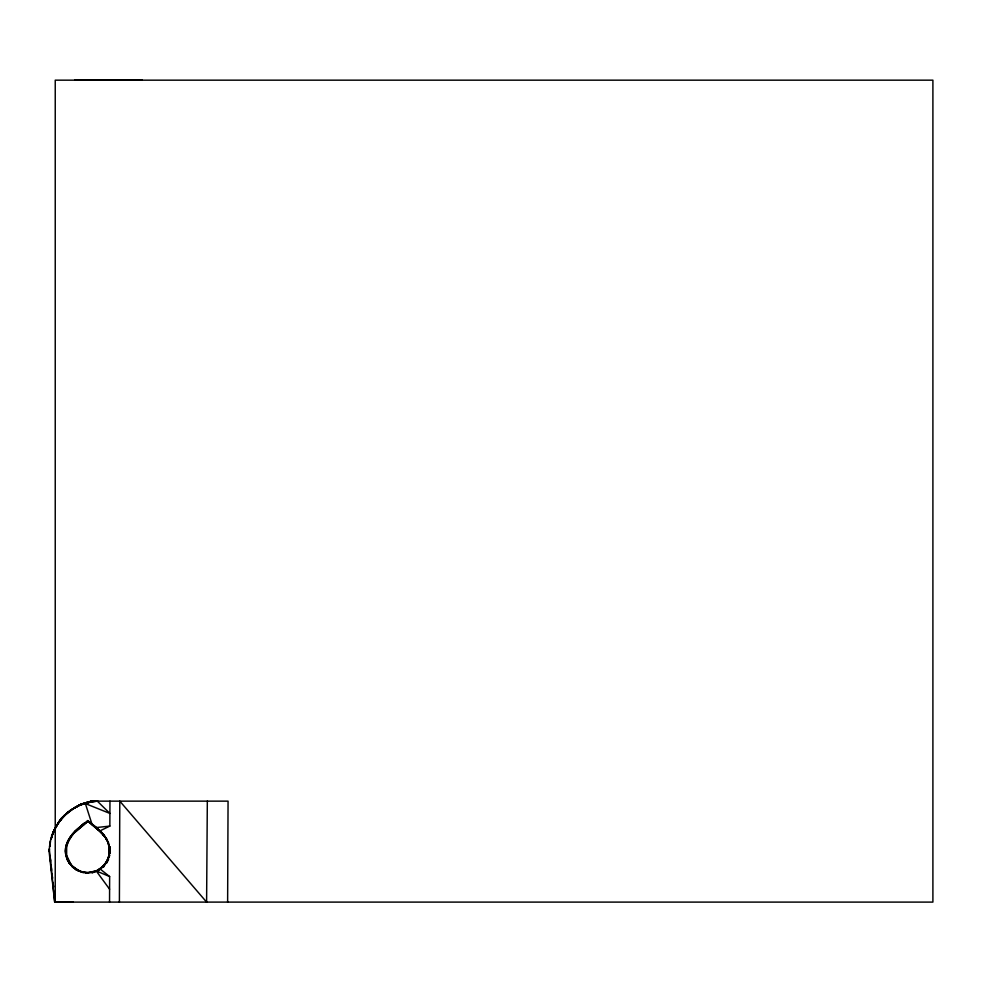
<?xml version="1.0" encoding="UTF-8"?>
<svg xmlns="http://www.w3.org/2000/svg" width="982" height="982" viewBox="0 0 982 982"><rect width="100%" height="100%" fill="white"/><g stroke="black" fill="none" stroke-linecap="round" stroke-linejoin="round"><path stroke-width="1.47" d="M109.542 902.102L109.64 876.57L99.992 868.898C83.274 881.468 58.306 861.312 67.328 842.249C70.017 836.455 74.288 831.582 79.235 827.593C86.158 821.688 86.048 821.774 79.235 827.593C71.048 834.172 63.56 844.189 65.855 855.285L66.653 855.371L71.882 866.554L74.116 868.37M109.554 853.174L109.579 848.583M109.837 853.149L109.861 847.024M105.774 863.203L106.535 863.301L108.585 859.483L107.811 859.41L109.063 855.285L109.824 855.371L103.822 866.652L103.024 866.554C113.826 856.635 110.193 839.463 99.992 830.858L109.849 826.083L109.959 801.14M109.996 853.419L110.021 847.306M119.399 902.102L119.792 801.14L206.601 902.102L207.325 801.14M227.628 902.102L228.057 801.14L97.316 801.14L89.927 802.098L80.438 804.909L90.049 801.963L97.439 801.14L90.381 801.373L97.77 801.14L90.283 801.496M64.37 815.256C50.745 829.9 80.156 799.618 62.922 816.999C58.306 818.546 45.884 849.602 54.292 829.839L50.082 841.66L49.1 851.468L54.661 902.114L72.754 902.102M65.745 850.596C65.782 839.119 74.939 830.76 83.458 823.984M66.653 855.371L66.653 846.779L69.145 838.775L69.931 838.837L75.246 831.275L88.245 821.099L71.882 834.884L67.918 842.666L67.107 842.593M109.64 876.57L96.211 870.924L87.668 872.691L96.089 871.022L99.906 868.972L106.093 862.81L109.272 855.003L109.358 846.288L109.788 850.596L108.118 858.992L103.233 866.234L95.892 871.316L103.822 866.652M109.063 855.285L108.744 844.017M49.935 845.981L50.548 840.936M73.331 902.102L54.722 902.102L49.333 849.013M49.701 846.423L49.824 844.103M49.456 848.878L49.186 851.333M49.591 846.558L49.972 843.968M51.911 836.32L51.187 838.702L53.359 831.57L56.981 824.917L52.635 833.939L54.611 829.262M66.162 846.288L69.354 838.481M51.187 838.702L51.997 836.185M55.471 827.679L59.411 821.394L54.17 829.974L59.411 821.394M73.896 808.395L80.806 804.344L88.024 802.098L80.905 804.233L70.115 810.531M83.458 872.176L87.754 872.617C77.578 872.605 68.004 865.019 66.162 854.917M59.767 820.829L61.326 818.939L56.882 825.076L64.112 815.698L74.006 808.272M109.272 846.386C106.964 834.847 96.371 827.605 87.754 820.596L83.372 824.07M67.328 859.09L72.177 866.149L79.346 870.924M103.233 834.577L87.754 820.596M71.882 834.884L83.949 824.487M65.941 814.25L69.918 811.009M108.032 842.249L106.093 838.358M80.438 804.909L85.311 803.386L91.952 824.07L96.126 827.593L109.849 826.083M68.335 811.979L59.264 821.541L64.112 815.698L71.809 809.438L69.771 811.095M68.212 812.102L70.238 810.396M99.992 868.898L103.233 866.234M78.732 805.375L74.227 807.83L80.905 804.233L88.024 802.098M96.666 871.415L99.207 870.052M87.926 802.22L90.381 801.373M92.554 872.679L95.291 871.844M94.53 871.734L91.78 872.568L94.223 871.991M92.504 801.729L85.201 803.509L109.898 813.44L97.316 801.14M92.738 801.287L97.684 801.14M74.988 79.886L142.157 79.886M91.535 823.8L87.459 821.026L99.698 831.275L106.535 838.837L102.153 833.153M103.822 834.958L103.024 834.884L106.535 838.837M65.855 846.705L66.653 846.779M65.438 851.026L66.236 851.099M67.918 859.483L67.107 859.41L66.273 856.66M85.385 872.814L88.245 873.084L87.459 873.01M105.774 838.775L108.585 842.666M99.698 869.291L100.483 869.365M91.78 824.414L96.666 828.022L92.554 824.487M109.824 846.779L109.063 846.705L107.811 842.593M79.788 871.415L75.246 869.291L79.788 871.415L76.51 869.966M99.698 831.275L100.483 831.361L95.892 827.887M75.246 831.275L75.982 831.361M69.931 863.301L67.107 859.41L69.145 863.203L75.982 869.365M72.668 866.652L69.145 863.203M79.051 827.887L79.788 828.022M81.175 871.844L83.949 872.679M80.414 871.734L83.163 872.568M96.126 827.593L99.906 830.981M96.211 870.924L109.591 889.213M103.356 834.454L105.97 838.481M53.47 887.114L53.065 882.56L53.568 887.077M54.501 896.112L53.985 891.607L54.575 896.087M49.984 856.279L50.647 862.135M50.978 865.056L51.629 870.911M52.451 878.227L51.96 873.833L52.574 878.166M50.107 856.144L50.598 860.551M51.089 864.946L51.58 869.352M78.376 805.964L80.573 804.798L71.686 809.561L78.376 805.964M55.238 902.102L55.238 80.168L932.9 80.168L932.9 902.102L55.238 902.102"/></g></svg>
